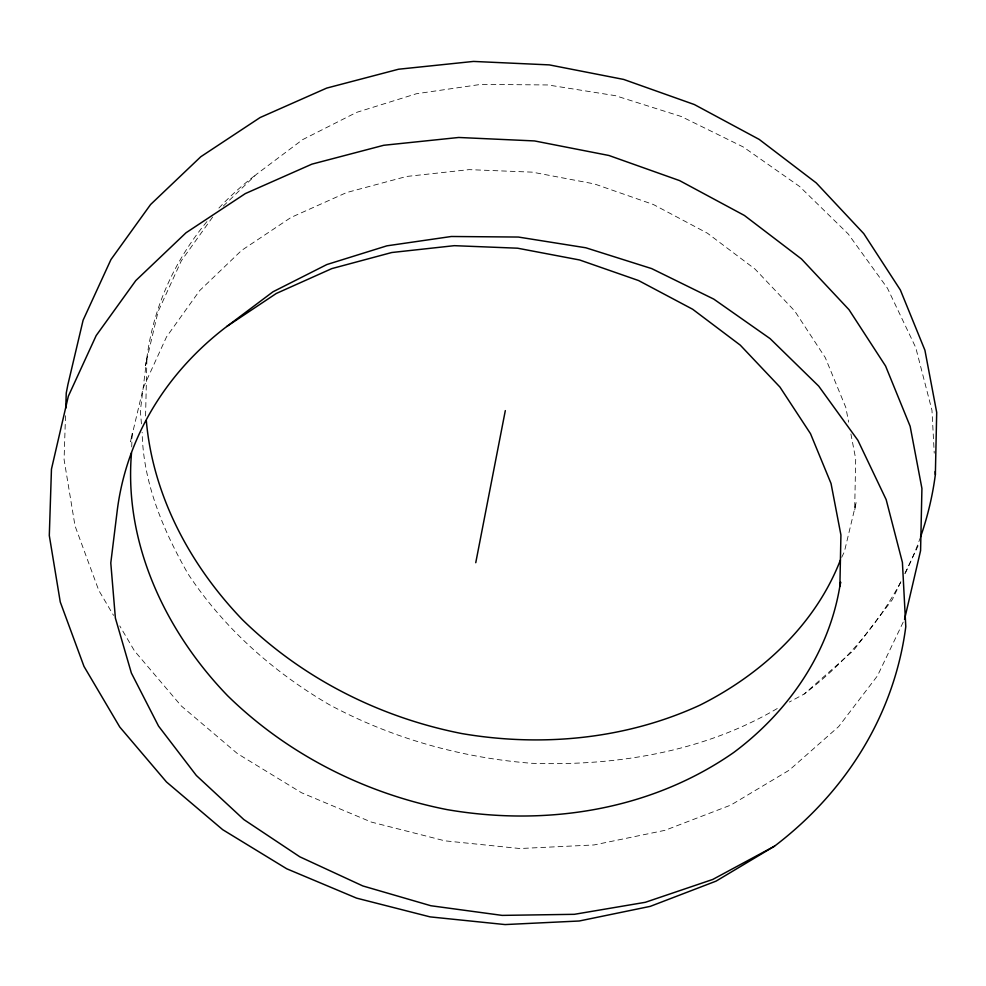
<?xml version="1.0" encoding="UTF-8"?>
<svg xmlns="http://www.w3.org/2000/svg" width="986" height="986" viewBox="0 0 986 986"><rect width="100%" height="100%" fill="white"/><g stroke="black" fill="none" stroke-linecap="round" stroke-linejoin="round"><path stroke-width="0.74" stroke-dasharray="4.93 3.7" d="M65.507 415.747L64.078 459.513L75.035 525.932L98.773 590.38L113.55 615.4M131.717 446.892L132.173 433.335L130.522 441.79L143.29 387.708L166.56 336.818L199.653 290.623L241.57 250.444L291.043 217.438L346.604 192.553L406.565 176.469L469.102 169.629L532.341 172.156L594.385 183.914L653.336 204.496L707.43 233.201L755.042 269.092L794.728 311.009L825.282 357.635L845.815 407.464L848.638 422.168M900.859 581.826L892.281 599.722L853.482 650.513L804.083 694.082L789.318 702.032M904.815 573.581L919.309 543.311M903.213 622.104L877.503 675.767L838.704 726.559L789.305 770.128L730.823 805.081L665.057 830.311L594.016 844.953L519.869 848.527L444.883 840.836L371.34 822.077L301.494 792.732L237.478 753.637L181.264 705.927L134.54 650.97L119.774 625.937M841.711 557.312L844.361 551.827L856.292 501.96L854.652 510.415L855.7 458.934L850.906 433.939M212.643 217.068L181.338 260.772L158.068 311.662L145.312 365.744L146.951 357.289A362.454 306.375 11 0 1 207.775 220.581M223.255 206.111L256.348 174.386L302.566 139.679L356.427 112.441L416.462 93.732L480.921 84.389L547.92 84.956L615.387 95.679L681.24 116.496L743.345 147.013L799.658 186.527L848.268 234.015L887.449 288.195L915.735 347.54L931.967 410.299L934.235 453.166M777.239 708.54C703.573 751.887 616.238 766.196 531.688 763.287C460.967 757.753 391.96 738.304 329.398 704.731C273.307 672.008 224.019 628.304 188.092 573.963C163.319 530.604 143.093 482.955 142.144 432.312M145.571 416.006L146.951 357.289L140.357 410.879L141.503 424.658M218.904 208.046A362.454 306.375 11 0 1 256.348 174.386M920.542 536.963A434.949 367.642 11 0 1 904.988 573.778M900.736 582.036A434.949 367.642 11 0 1 804.083 694.082"/><path stroke-width="1.48" d="M920.542 536.963A434.949 367.642 11 0 0 935.357 474.611L936.7 412.407L924.917 350.227L900.366 289.995L863.773 233.633L816.235 182.903L759.195 139.408L694.354 104.541L623.694 79.435L549.325 64.891L473.514 61.428L398.554 69.23L326.686 88.099L260.107 117.544L200.811 156.725L150.587 204.521L110.962 259.54L83.12 320.167L67.886 384.651L66.247 393.094L65.754 408.192M131.508 452.907C123.743 543.385 165.734 631.706 227.667 695.783C287.653 754.5 364.906 793.459 447.089 809.617C545.911 826.613 650.563 810.504 733.757 752.466C789.022 711.288 830.286 651.352 840.454 582.406M475.757 562.71L505.313 410.62M840.688 582.233L839.875 586.46L840.922 534.979L831.038 483.51L810.504 433.68L779.938 387.067L740.264 345.137L692.653 309.247L638.558 280.542L579.595 259.971L517.564 248.201L454.324 245.674L391.775 252.515L331.826 268.599L276.265 293.483L226.78 326.489A362.454 306.375 11 0 0 117.383 509.38L110.789 562.981L115.387 618.099L131.372 673.044L158.524 726.066L196.313 775.452L243.825 819.551L299.83 856.822L362.786 885.933L430.882 905.74L502.133 915.39L574.357 914.318L645.325 902.301L712.779 879.438L774.515 846.173A434.949 367.642 11 0 0 905.789 626.702L902.412 562.402L886.167 499.631L857.882 440.298L818.7 386.118L770.091 338.617L713.778 299.115L651.672 268.599L585.832 247.782L518.353 237.047L451.354 236.492L386.894 245.834L326.859 264.544L272.999 291.782L226.78 326.489M904.532 619.356L920.579 550.656L921.922 488.452L910.14 426.272L885.588 366.052L848.995 309.678L801.458 258.948L744.405 215.466L679.576 180.598L608.917 155.48L534.548 140.936L458.736 137.473L383.764 145.275L311.909 164.144L245.317 193.589L186.021 232.77L135.809 280.566L96.172 335.585L68.33 396.224L51.457 469.151L49.3 535.571L60.257 601.978L83.995 666.425L119.762 727.015L166.474 781.972L222.7 829.682L286.716 868.777L356.562 898.123L430.093 916.881L505.091 924.572L579.238 920.998L650.279 906.356L716.046 881.139L774.515 846.173M840.392 560.06C815.212 625.025 761.266 674.424 699.875 705.187C625.74 739.266 541.918 747.24 461.867 733.572C379.684 717.401 302.443 678.454 242.457 619.738C190.434 565.607 152.904 496.069 146.31 420.517M935.196 471.542L935.357 474.611"/></g></svg>
